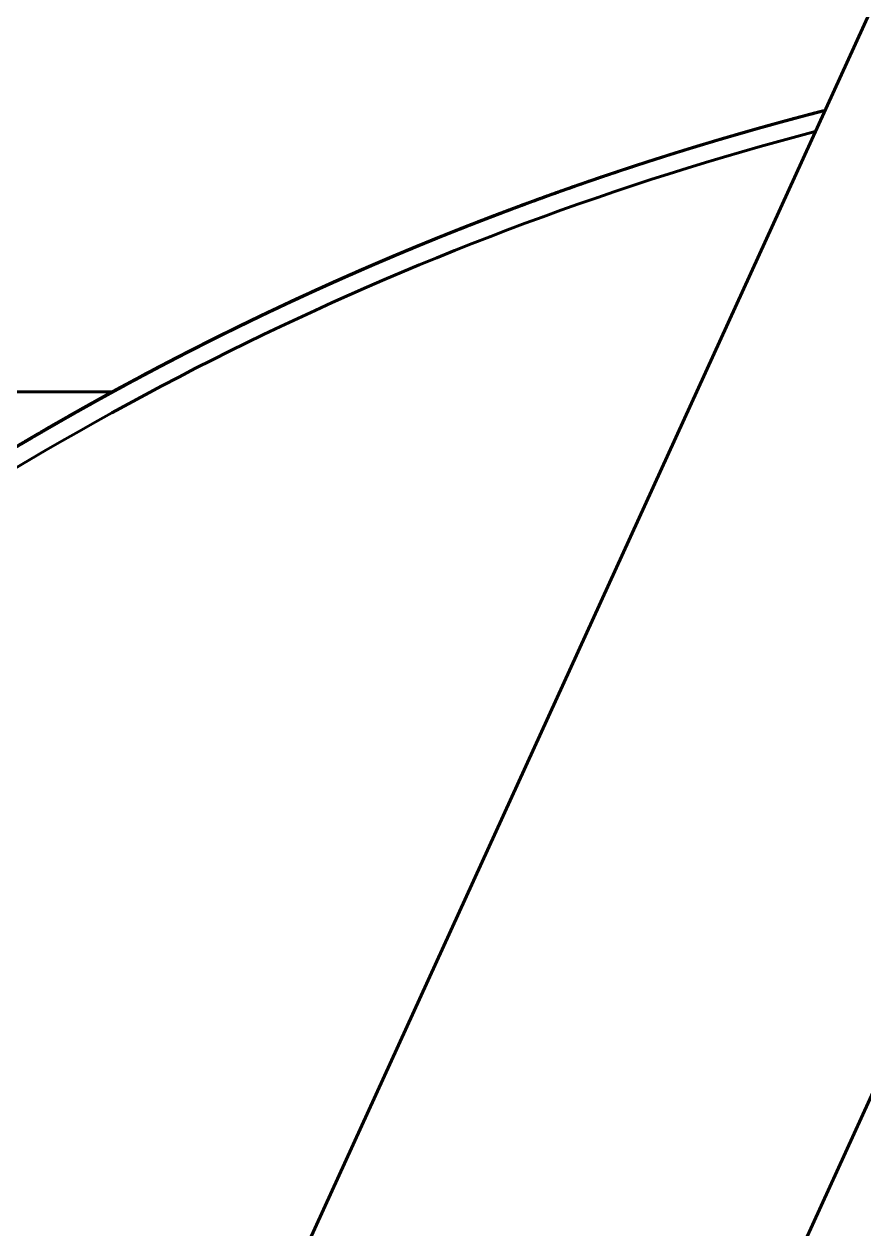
# Model space of a CAD drawing. Header units: millimetres. Extents: x 0 to 840, y 0 to 594.
# Drawn here: x 97.388 to 99.715, y 257.942 to 261.281 of the extents above; entities that cross this region are included whole.
import ezdxf

# ---------------------------------------------------------------- set-up
doc = ezdxf.new("R2010")
doc.units = ezdxf.units.MM
doc.linetypes.add('K5LT_BASIC', pattern=[0])
doc.layers.add('Системный слой', color=7, linetype='Continuous')

msp = doc.modelspace()

# ---------------------------------------------------------------- linework, layer by layer
at = {"layer": 'Системный слой', "color": 5, "linetype": 'K5LT_BASIC', "lineweight": 60, "true_color": 0x0000ff}
for p, q in [((100.47835, 262.95346), (93.21731, 247.03092)), ((101.61567, 262.43482), (94.35463, 246.51228)), ((99.54454, 261.02578), (99.49864, 261.01346)), ((99.54819, 261.02675), (99.53717, 261.02382)), ((99.54093, 261.02482), (99.53717, 261.02382)), ((99.60669, 261.04203), (99.56365, 261.03083)), ((99.60669, 261.04203), (99.57916, 261.03489)), ((99.60669, 261.04203), (99.59054, 261.03785)), ((99.60669, 261.04203), (99.59367, 261.03866)), ((99.60669, 261.04203), (99.59416, 261.03879)), ((99.60669, 261.04203), (99.59467, 261.03892)), ((99.60669, 261.04203), (99.59476, 261.03895)), ((99.60669, 261.04203), (99.59476, 261.03895)), ((99.44555, 260.99886), (99.41879, 260.99137)), ((99.06973, 260.88489), (99.04339, 260.87619)), ((98.70761, 260.75684), (98.67766, 260.74542)), ((98.70413, 260.75552), (98.67815, 260.74561)), ((98.71511, 260.75968), (98.68913, 260.74981)), ((98.30061, 260.59046), (98.2752, 260.57926)), ((97.95581, 260.42981), (97.93091, 260.41747)), ((97.93092, 260.41748), (97.9204, 260.41224)), ((94.48832, 260.26201), (97.63315, 260.26201)), ((97.63958, 260.26553), (97.61523, 260.25218)), ((97.66026, 260.27679), (97.63958, 260.26553))]:
    msp.add_line(p, q, dxfattribs=at)
msp.add_arc((101.73832, 252.76201), 8.5, 104.709862, 127.413442, dxfattribs=at)
for points, knots in [([(99.60669, 261.04203), (99.58233, 261.03576), (99.29992, 260.96172), (98.76682, 260.79236), (98.02918, 260.47944), (97.32403, 260.09893), (96.65753, 259.65418), (96.03552, 259.14906), (95.46345, 258.58802), (94.94634, 257.97596), (94.48869, 257.31824), (94.09454, 256.62063), (93.76732, 255.88922), (93.5099, 255.13043), (93.32454, 254.3509), (93.21285, 253.55745), (93.17583, 252.75704), (93.21378, 251.95667), (93.32639, 251.16336), (93.51266, 250.38404), (93.76588, 249.64046), (93.97681, 249.16697), (94.08896, 248.94235)], [0.9944152957, 0.9944152957, 0.9944152957, 0.9944152957, 0.9944302992, 0.9945894335, 0.9947485678, 0.9949077021, 0.9950668364, 0.9952259707, 0.995385105, 0.9955442393, 0.9957033736, 0.995862508, 0.9960216423, 0.9961807766, 0.9963399109, 0.9964990452, 0.9966581795, 0.9968173138, 0.9969764481, 0.9971355824, 0.9972947167, 0.997444463, 0.997444463, 0.997444463, 0.997444463]), ([(99.60669, 261.04203), (99.55163, 261.02785), (99.239, 260.94404), (98.67768, 260.75881), (97.94357, 260.4377), (97.24269, 260.04938), (96.6302, 259.63074), (96.26199, 259.33129), (96.10589, 259.1946)], [0.98373438793, 0.98373438793, 0.98373438793, 0.98373438793, 0.98376830045, 0.98392743475, 0.98408656906, 0.98424570337, 0.98440483768, 0.98452859697, 0.98452859697, 0.98452859697, 0.98452859697]), ([(99.60669, 261.04203), (99.52093, 261.01995), (99.17817, 260.92601), (98.58892, 260.72427), (97.85842, 260.39502), (97.16191, 259.99892), (96.58128, 259.59251), (96.24034, 259.31221), (96.1091, 259.19741)], [0.97305348015, 0.97305348015, 0.97305348015, 0.97305348015, 0.97310630172, 0.97326543603, 0.97342457034, 0.97358370465, 0.97374283896, 0.97384683931, 0.97384683931, 0.97384683931, 0.97384683931]), ([(99.53717, 261.02382), (99.37252, 260.97995), (98.95343, 260.85477), (98.3294, 260.61491), (97.88207, 260.39647), (97.6791, 260.28699)], [0.57787417746, 0.57787417746, 0.57787417746, 0.57787417746, 0.57797581159, 0.57813494589, 0.57827249934, 0.57827249934, 0.57827249934, 0.57827249934]), ([(99.53717, 261.02382), (99.34705, 260.97316), (98.90324, 260.83836), (98.39039, 260.63577), (98.06976, 260.48547), (97.99132, 260.44722)], [0.7487687035, 0.7487687035, 0.7487687035, 0.7487687035, 0.74888605983, 0.74904519414, 0.74909724688, 0.74909724688, 0.74909724688, 0.74909724688]), ([(99.53717, 261.02382), (99.49505, 261.0126), (99.19574, 260.9304), (98.69405, 260.76276), (98.24864, 260.57048), (98.05194, 260.47649)], [0.62059780895, 0.62059780895, 0.62059780895, 0.62059780895, 0.62062380649, 0.6207829408, 0.6209129679, 0.6209129679, 0.6209129679, 0.6209129679]), ([(99.54819, 261.02675), (99.50479, 261.01525), (99.20413, 260.93303), (98.86907, 260.8214), (98.58264, 260.70845), (98.54452, 260.6931)], [0.17199741199, 0.17199741199, 0.17199741199, 0.17199741199, 0.17202418842, 0.17218332272, 0.17220783307, 0.17220783307, 0.17220783307, 0.17220783307]), ([(99.53717, 261.02382), (99.47956, 261.00847), (99.16503, 260.92114), (98.83431, 260.80856), (98.56546, 260.70153), (98.54452, 260.6931)], [0.07587150722, 0.07587150722, 0.07587150722, 0.07587150722, 0.07590706556, 0.07606619987, 0.07607966218, 0.07607966218, 0.07607966218, 0.07607966218]), ([(99.53717, 261.02382), (99.42346, 260.99352), (99.0881, 260.89672), (98.75908, 260.7795), (98.54452, 260.6931)], [0.23608512538, 0.23608512538, 0.23608512538, 0.23608512538, 0.23615531509, 0.23629328032, 0.23629328032, 0.23629328032, 0.23629328032]), ([(99.53717, 261.02382), (99.38009, 260.98197), (99.04543, 260.88251), (98.71745, 260.76274), (98.54452, 260.6931)], [0.31085148053, 0.31085148053, 0.31085148053, 0.31085148053, 0.31094844048, 0.31105963546, 0.31105963546, 0.31105963546, 0.31105963546]), ([(99.53717, 261.02382), (99.41073, 260.99013), (99.07557, 260.89255), (98.74686, 260.77458), (98.54452, 260.6931)], [0.3215323884, 0.3215323884, 0.3215323884, 0.3215323884, 0.32161043921, 0.32174054334, 0.32174054334, 0.32174054334, 0.32174054334]), ([(99.53717, 261.02382), (99.33672, 260.97041), (99.00277, 260.8683), (98.67582, 260.74597), (98.54452, 260.6931)], [0.38561783568, 0.38561783568, 0.38561783568, 0.38561783568, 0.38574156588, 0.38582599061, 0.38582599061, 0.38582599061, 0.38582599061]), ([(99.53717, 261.02382), (99.36495, 260.97793), (99.03054, 260.87755), (98.70291, 260.75688), (98.54452, 260.6931)], [0.84489687439, 0.84489687439, 0.84489687439, 0.84489687439, 0.84500318269, 0.84510502932, 0.84510502932, 0.84510502932, 0.84510502932]), ([(99.53717, 261.02382), (99.35221, 260.97454), (99.01801, 260.87337), (98.69069, 260.75196), (98.54452, 260.6931)], [0.93034413741, 0.93034413741, 0.93034413741, 0.93034413741, 0.93045830681, 0.93055229234, 0.93055229234, 0.93055229234, 0.93055229234]), ([(99.53717, 261.02382), (99.50779, 261.01599), (99.22101, 260.93795), (98.89452, 260.83053), (98.60307, 260.71656), (98.56025, 260.69941)], [0.53515054594, 0.53515054594, 0.53515054594, 0.53515054594, 0.53516868237, 0.53532781668, 0.53535533167, 0.53535533167, 0.53535533167, 0.53535533167]), ([(99.53717, 261.02382), (99.38285, 260.9827), (99.06107, 260.88725), (98.74545, 260.77301), (98.58207, 260.70812)], [0.94102504528, 0.94102504528, 0.94102504528, 0.94102504528, 0.94112030554, 0.94122516037, 0.94122516037, 0.94122516037, 0.94122516037]), ([(99.53717, 261.02382), (99.52569, 261.02076), (99.25655, 260.94845), (98.93842, 260.84607), (98.63799, 260.73029), (98.58671, 260.70996)], [0.63127871684, 0.63127871684, 0.63127871684, 0.63127871684, 0.63128580522, 0.63144493953, 0.63147783812, 0.63147783812, 0.63147783812, 0.63147783812]), ([(99.60669, 261.04203), (99.59751, 261.03967), (99.33007, 260.97034), (99.00041, 260.86761), (98.68657, 260.74913), (98.62265, 260.72412)], [0.46036990184, 0.46036990184, 0.46036990184, 0.46036990184, 0.46037555697, 0.46053469128, 0.46057563272, 0.46057563272, 0.46057563272, 0.46057563272]), ([(99.53717, 261.02382), (99.40315, 260.98811), (99.09748, 260.89866), (98.79722, 260.79225), (98.62982, 260.72692)], [0.58855508533, 0.58855508533, 0.58855508533, 0.58855508533, 0.58863781031, 0.58874499756, 0.58874499756, 0.58874499756, 0.58874499756]), ([(99.53717, 261.02382), (99.31125, 260.96363), (99.00831, 260.86946), (98.7113, 260.75867), (98.6338, 260.72847)], [0.55651236171, 0.55651236171, 0.55651236171, 0.55651236171, 0.55665181413, 0.5567014241, 0.5567014241, 0.5567014241, 0.5567014241]), ([(99.60669, 261.04203), (99.49506, 261.01329), (99.16681, 260.92167), (98.84444, 260.81054), (98.63438, 260.7287)], [0.06517631064, 0.06517631064, 0.06517631064, 0.06517631064, 0.06524506684, 0.06537953844, 0.06537953844, 0.06537953844, 0.06537953844]), ([(99.60669, 261.04203), (99.50299, 261.01533), (99.1782, 260.92518), (98.8591, 260.81592), (98.64475, 260.73273)], [0.87692530929, 0.87692530929, 0.87692530929, 0.87692530929, 0.87698917887, 0.87712632365, 0.87712632365, 0.87712632365, 0.87712632365]), ([(99.53717, 261.02382), (99.38526, 260.98334), (99.14323, 260.91166), (98.90467, 260.82935), (98.8153, 260.79684)], [0.49242691444, 0.49242691444, 0.49242691444, 0.49242691444, 0.49252068746, 0.49257741492, 0.49257741492, 0.49257741492, 0.49257741492]), ([(99.60669, 261.04203), (99.45953, 261.00414), (99.24212, 260.94195), (99.0274, 260.8712), (98.95734, 260.8471)], [0.95169166445, 0.95169166445, 0.95169166445, 0.95169166445, 0.95178230426, 0.95182649645, 0.95182649645, 0.95182649645, 0.95182649645]), ([(99.53717, 261.02382), (99.42105, 260.99288), (99.23063, 260.93783), (99.04226, 260.87619), (98.96846, 260.85092)], [0.68468325622, 0.68468325622, 0.68468325622, 0.68468325622, 0.68475493316, 0.68480146243, 0.68480146243, 0.68480146243, 0.68480146243]), ([(99.53717, 261.02382), (99.41589, 260.99151), (99.24707, 260.94253), (99.07988, 260.88837), (99.03223, 260.87248)], [0.50310782231, 0.50310782231, 0.50310782231, 0.50310782231, 0.50318268619, 0.50321264339, 0.50321264339, 0.50321264339, 0.50321264339]), ([(99.60669, 261.04203), (99.51817, 261.01924), (99.32936, 260.96739), (99.14244, 260.90908), (99.04339, 260.87619)], [0.3428799154, 0.3428799154, 0.3428799154, 0.3428799154, 0.34293443666, 0.34299668814, 0.34299668814, 0.34299668814, 0.34299668814]), ([(99.60669, 261.04203), (99.49023, 261.01205), (99.30184, 260.95929), (99.11539, 260.9001), (99.04389, 260.87636)], [0.96237257233, 0.96237257233, 0.96237257233, 0.96237257233, 0.96244430299, 0.96248923879, 0.96248923879, 0.96248923879, 0.96248923879]), ([(99.60669, 261.04203), (99.51576, 261.01862), (99.33109, 260.96782), (99.14824, 260.91085), (99.05557, 260.88022)], [0.79147804625, 0.79147804625, 0.79147804625, 0.79147804625, 0.79153405474, 0.79159226722, 0.79159226722, 0.79159226722, 0.79159226722]), ([(99.60669, 261.04203), (99.47229, 261.00743), (99.30428, 260.95979), (99.13785, 260.90703), (99.1038, 260.896)], [0.86624440144, 0.86624440144, 0.86624440144, 0.86624440144, 0.86632718014, 0.86634853415, 0.86634853415, 0.86634853415, 0.86634853415]), ([(99.56004, 261.02988), (99.47961, 261.00869), (99.34475, 260.97105), (99.21087, 260.93011), (99.1567, 260.91295)], [0.609912197795, 0.609912197795, 0.609912197795, 0.609912197795, 0.609961807766, 0.609995699665, 0.609995699665, 0.609995699665, 0.609995699665]), ([(99.52183, 261.01972), (99.44907, 261.00019), (99.34228, 260.97001), (99.23611, 260.93775), (99.2021, 260.92719)], [0.428344625063, 0.428344625063, 0.428344625063, 0.428344625063, 0.42838956079, 0.428410807034, 0.428410807034, 0.428410807034, 0.428410807034]), ([(99.53717, 261.02382), (99.48232, 261.00921), (99.38041, 260.98097), (99.27904, 260.95084), (99.23222, 260.93648)], [0.706045071971, 0.706045071971, 0.706045071971, 0.706045071971, 0.706078930618, 0.706108144201, 0.706108144201, 0.706108144201, 0.706108144201]), ([(99.60669, 261.04203), (99.54646, 261.02652), (99.43467, 260.99644), (99.32353, 260.96409), (99.27225, 260.94865)], [0.802158954034, 0.802158954034, 0.802158954034, 0.802158954034, 0.802196053469, 0.802227996786, 0.802227996786, 0.802227996786, 0.802227996786]), ([(99.53717, 261.02382), (99.48748, 261.01058), (99.40288, 260.98722), (99.31865, 260.96256), (99.28384, 260.95213)], [0.887620505883, 0.887620505883, 0.887620505883, 0.887620505883, 0.887651177594, 0.887672852281, 0.887672852281, 0.887672852281, 0.887672852281]), ([(99.53717, 261.02382), (99.51536, 261.01801), (99.45283, 261.00108), (99.3905, 260.98345), (99.34997, 260.97166)], [0.268127849011, 0.268127849011, 0.268127849011, 0.268127849011, 0.268141311267, 0.268166488067, 0.268166488067, 0.268166488067, 0.268166488067]), ([(99.60669, 261.04203), (99.57716, 261.03443), (99.49174, 261.01195), (99.40668, 260.98815), (99.35115, 260.972)], [0.812839861819, 0.812839861819, 0.812839861819, 0.812839861819, 0.812858052196, 0.812892544611, 0.812892544611, 0.812892544611, 0.812892544611]), ([(99.60669, 261.04203), (99.58992, 261.03771), (99.50543, 261.01569), (99.42129, 260.99237), (99.35407, 260.97285)], [0.727392598775, 0.727392598775, 0.727392598775, 0.727392598775, 0.727402928071, 0.727444676937, 0.727444676937, 0.727444676937, 0.727444676937]), ([(99.53717, 261.02382), (99.5102, 261.01663), (99.45026, 261.00035), (99.3905, 260.98341), (99.35766, 260.97389)], [0.086552415098, 0.086552415098, 0.086552415098, 0.086552415098, 0.086569064291, 0.086589460704, 0.086589460704, 0.086589460704, 0.086589460704]), ([(99.53717, 261.02382), (99.52052, 261.01938), (99.46315, 261.00391), (99.40594, 260.98784), (99.36539, 260.97613)], [0.449703282924, 0.449703282924, 0.449703282924, 0.449703282924, 0.449713558243, 0.449738727922, 0.449738727922, 0.449738727922, 0.449738727922]), ([(99.60669, 261.04203), (99.54887, 261.02714), (99.46994, 261.00594), (99.39132, 260.98361), (99.37016, 260.97751)], [0.353560823186, 0.353560823186, 0.353560823186, 0.353560823186, 0.353596435392, 0.353609570637, 0.353609570637, 0.353609570637, 0.353609570637]), ([(99.60669, 261.04203), (99.59234, 261.03833), (99.51405, 261.01796), (99.43606, 260.99648), (99.37257, 260.9782)], [0.27879446793, 0.27879446793, 0.27879446793, 0.27879446793, 0.278803309994, 0.278842716947, 0.278842716947, 0.278842716947, 0.278842716947]), ([(99.60669, 261.04203), (99.5951, 261.03904), (99.51834, 261.01911), (99.44185, 260.99811), (99.37714, 260.97951)], [0.90896803268, 0.90896803268, 0.90896803268, 0.90896803268, 0.908975175048, 0.90901533632, 0.90901533632, 0.90901533632, 0.90901533632]), ([(99.59367, 261.03866), (99.56573, 261.03143), (99.49702, 261.01325), (99.42854, 260.99422), (99.38796, 260.98261)], [0.182668971805, 0.182668971805, 0.182668971805, 0.182668971805, 0.182686187142, 0.182711363919, 0.182711363919, 0.182711363919, 0.182711363919]), ([(99.60669, 261.04203), (99.5644, 261.03114), (99.49274, 261.01211), (99.42135, 260.99215), (99.39206, 260.98379)], [0.898287124872, 0.898287124872, 0.898287124872, 0.898287124872, 0.898313176321, 0.898331342989, 0.898331342989, 0.898331342989, 0.898331342989]), ([(99.50034, 261.01392), (99.31997, 260.965), (99.04528, 260.88075), (98.77529, 260.7828), (98.68165, 260.74695)], [0.11860272046, 0.11860272046, 0.11860272046, 0.11860272046, 0.11871419478, 0.11877400294, 0.11877400294, 0.11877400294, 0.11877400294]), ([(99.34586, 260.97046), (99.29132, 260.95456), (99.16873, 260.91751), (99.04701, 260.8777), (98.97957, 260.85471)], [0.054549180353, 0.054549180353, 0.054549180353, 0.054549180353, 0.05458306811, 0.054625562059, 0.054625562059, 0.054625562059, 0.054625562059]), ([(99.34997, 260.97166), (99.30944, 260.95987), (99.18794, 260.92354), (99.06727, 260.88452), (98.98717, 260.8573)], [0.599274632242, 0.599274632242, 0.599274632242, 0.599274632242, 0.599299809039, 0.599350267465, 0.599350267465, 0.599350267465, 0.599350267465]), ([(99.34278, 260.96956), (99.30979, 260.95993), (99.19322, 260.92515), (99.07741, 260.88788), (98.99476, 260.85987)], [0.780851553392, 0.780851553392, 0.780851553392, 0.780851553392, 0.780872056015, 0.780924109303, 0.780924109303, 0.780924109303, 0.780924109303]), ([(99.33099, 260.96611), (99.27152, 260.94866), (99.17561, 260.91938), (99.08024, 260.88842), (99.04389, 260.87636)], [0.77017308883, 0.77017308883, 0.77017308883, 0.77017308883, 0.770210057288, 0.770232897, 0.770232897, 0.770232897, 0.770232897]), ([(99.21738, 260.93192), (99.01419, 260.86922), (98.78933, 260.79054), (98.5681, 260.7026), (98.54452, 260.6931)], [0.70611123157, 0.70611123157, 0.70611123157, 0.70611123157, 0.70623806493, 0.70625322693, 0.70625322693, 0.70625322693, 0.70625322693]), ([(99.24346, 260.93992), (99.15505, 260.91295), (98.99418, 260.86101), (98.83494, 260.80432), (98.76314, 260.77767)], [0.30023130777, 0.30023130777, 0.30023130777, 0.30023130777, 0.30028644176, 0.30033212117, 0.30033212117, 0.30033212117, 0.30033212117]), ([(99.2021, 260.92719), (99.16808, 260.91662), (99.07488, 260.88703), (98.9822, 260.85585), (98.92351, 260.83539)], [0.674071688193, 0.674071688193, 0.674071688193, 0.674071688193, 0.674092934437, 0.67413000913, 0.67413000913, 0.67413000913, 0.67413000913]), ([(99.1715, 260.91762), (99.01656, 260.86886), (98.82934, 260.80402), (98.64456, 260.73274), (98.61141, 260.71971)], [0.26820356247, 0.26820356247, 0.26820356247, 0.26820356247, 0.26830044558, 0.26832169152, 0.26832169152, 0.26832169152, 0.26832169152]), ([(99.13025, 260.90452), (99.09242, 260.89241), (98.98953, 260.85866), (98.88729, 260.82296), (98.82283, 260.79957)], [0.214807628144, 0.214807628144, 0.214807628144, 0.214807628144, 0.214831317632, 0.214872217153, 0.214872217153, 0.214872217153, 0.214872217153]), ([(99.15264, 260.91166), (99.11988, 260.90127), (99.03575, 260.87401), (98.95205, 260.84546), (98.90105, 260.82752)], [0.129355693341, 0.129355693341, 0.129355693341, 0.129355693341, 0.129376193508, 0.129408439424, 0.129408439424, 0.129408439424, 0.129408439424]), ([(99.00637, 260.8638), (98.95255, 260.84565), (98.79752, 260.79165), (98.6441, 260.7332), (98.54452, 260.6931)], [0.823645302887, 0.823645302887, 0.823645302887, 0.823645302887, 0.823679185232, 0.823743213578, 0.823743213578, 0.823743213578, 0.823743213578]), ([(98.98681, 260.85718), (98.95708, 260.84707), (98.80846, 260.79564), (98.66128, 260.74012), (98.54452, 260.6931)], [0.919777580975, 0.919777580975, 0.919777580975, 0.919777580975, 0.919796308084, 0.919871384468, 0.919871384468, 0.919871384468, 0.919871384468]), ([(98.98009, 260.85489), (98.91754, 260.83357), (98.79439, 260.79), (98.67226, 260.74361), (98.61218, 260.72001)], [0.727522650644, 0.727522650644, 0.727522650644, 0.727522650644, 0.727562062381, 0.727600565773, 0.727600565773, 0.727600565773, 0.727600565773]), ([(98.99475, 260.85987), (98.93707, 260.84033), (98.81357, 260.79701), (98.6911, 260.75087), (98.62594, 260.7254)], [0.011898742919, 0.011898742919, 0.011898742919, 0.011898742919, 0.011935073202, 0.011976798764, 0.011976798764, 0.011976798764, 0.011976798764]), ([(99.04389, 260.87636), (98.9724, 260.85261), (98.83368, 260.80451), (98.69626, 260.75285), (98.62969, 260.72687)], [0.642062002456, 0.642062002456, 0.642062002456, 0.642062002456, 0.642106938256, 0.642149564705, 0.642149564705, 0.642149564705, 0.642149564705]), ([(98.97957, 260.85471), (98.91215, 260.83173), (98.80153, 260.79247), (98.69175, 260.75094), (98.64873, 260.73427)], [0.545947324389, 0.545947324389, 0.545947324389, 0.545947324389, 0.545989815404, 0.54601733034, 0.54601733034, 0.54601733034, 0.54601733034]), ([(99.07028, 260.88507), (99.0075, 260.86445), (98.87248, 260.81836), (98.73865, 260.76891), (98.66718, 260.7414)], [0.73818464933, 0.73818464933, 0.73818464933, 0.73818464933, 0.738224061108, 0.738269740524, 0.738269740524, 0.738269740524, 0.738269740524]), ([(98.89965, 260.82703), (98.84393, 260.80741), (98.72501, 260.76417), (98.60709, 260.7183), (98.54452, 260.6931)], [0.001237840646, 0.001237840646, 0.001237840646, 0.001237840646, 0.001273074475, 0.00131330704, 0.00131330704, 0.00131330704, 0.00131330704]), ([(98.96441, 260.84953), (98.87445, 260.81867), (98.74162, 260.77063), (98.61004, 260.7193), (98.5672, 260.70219)], [0.086671471142, 0.086671471142, 0.086671471142, 0.086671471142, 0.0867281986, 0.086755712479, 0.086755712479, 0.086755712479, 0.086755712479]), ([(98.96492, 260.8497), (98.87748, 260.81972), (98.74473, 260.77178), (98.61321, 260.72057), (98.56798, 260.70251)], [0.716844929664, 0.716844929664, 0.716844929664, 0.716844929664, 0.716900063654, 0.71692910872, 0.71692910872, 0.71692910872, 0.71692910872]), ([(98.93108, 260.83802), (98.89979, 260.82714), (98.80527, 260.79367), (98.71134, 260.75854), (98.64873, 260.73427)], [0.193487561173, 0.193487561173, 0.193487561173, 0.193487561173, 0.193507320179, 0.193547370395, 0.193547370395, 0.193547370395, 0.193547370395]), ([(98.87099, 260.81688), (98.80509, 260.79342), (98.48922, 260.6766), (98.15372, 260.52944), (97.88918, 260.39664), (97.86315, 260.3834)], [0.35371384415, 0.35371384415, 0.35371384415, 0.35371384415, 0.3537555697, 0.35391470401, 0.35393212186, 0.35393212186, 0.35393212186, 0.35393212186]), ([(98.81931, 260.7983), (98.60203, 260.71937), (98.29987, 260.59554), (98.00549, 260.45471), (97.9204, 260.41224)], [0.65279018323, 0.65279018323, 0.65279018323, 0.65279018323, 0.65292807129, 0.65298479875, 0.65298479875, 0.65298479875, 0.65298479875]), ([(98.8153, 260.79684), (98.7209, 260.7625), (98.47046, 260.66636), (98.22474, 260.55851), (98.07317, 260.48659)], [0.24691653373, 0.24691653373, 0.24691653373, 0.24691653373, 0.24697644812, 0.24707651788, 0.24707651788, 0.24707651788, 0.24707651788]), ([(98.82635, 260.80085), (98.66861, 260.74371), (98.46831, 260.66441), (98.27124, 260.57764), (98.22788, 260.55812)], [0.2255523809, 0.2255523809, 0.2255523809, 0.2255523809, 0.22565245067, 0.2256808144, 0.2256808144, 0.2256808144, 0.2256808144]), ([(98.82283, 260.79957), (98.75837, 260.77619), (98.6654, 260.7412), (98.57306, 260.70459), (98.54452, 260.6931)], [0.887769413394, 0.887769413394, 0.887769413394, 0.887769413394, 0.887810311903, 0.887828660842, 0.887828660842, 0.887828660842, 0.887828660842]), ([(98.81128, 260.79538), (98.74803, 260.77233), (98.65893, 260.73867), (98.57041, 260.70353), (98.54452, 260.6931)], [0.257598291405, 0.257598291405, 0.257598291405, 0.257598291405, 0.257638446849, 0.257655096089, 0.257655096089, 0.257655096089, 0.257655096089]), ([(98.81931, 260.7983), (98.78583, 260.78614), (98.70433, 260.75596), (98.6233, 260.72453), (98.57564, 260.70556)], [0.898451064392, 0.898451064392, 0.898451064392, 0.898451064392, 0.89847231063, 0.898502903435, 0.898502903435, 0.898502903435, 0.898502903435]), ([(98.82981, 260.8021), (98.80253, 260.79223), (98.73721, 260.76823), (98.67219, 260.74343), (98.63438, 260.7287)], [0.182828017469, 0.182828017469, 0.182828017469, 0.182828017469, 0.182845321452, 0.182869525103, 0.182869525103, 0.182869525103, 0.182869525103]), ([(98.74542, 260.77107), (98.57315, 260.7067), (98.36661, 260.62183), (98.16366, 260.52899), (98.12807, 260.51241)], [0.30033588006, 0.30033588006, 0.30033588006, 0.30033588006, 0.30044557607, 0.30046899548, 0.30046899548, 0.30046899548, 0.30046899548]), ([(98.75212, 260.77357), (98.58757, 260.71224), (98.39671, 260.63432), (98.20887, 260.54959), (98.18118, 260.53692)], [0.66348532608, 0.66348532608, 0.66348532608, 0.66348532608, 0.66359007002, 0.66360823376, 0.66360823376, 0.66360823376, 0.66360823376]), ([(98.73365, 260.76666), (98.63976, 260.73142), (98.48868, 260.67166), (98.33938, 260.60762), (98.28253, 260.5825)], [0.866426497873, 0.866426497873, 0.866426497873, 0.866426497873, 0.866486314449, 0.866523389228, 0.866523389228, 0.866523389228, 0.866523389228]), ([(98.74465, 260.77078), (98.68408, 260.74814), (98.59419, 260.71338), (98.50492, 260.6771), (98.47562, 260.665)], [0.610082373298, 0.610082373298, 0.610082373298, 0.610082373298, 0.610120942075, 0.610139851233, 0.610139851233, 0.610139851233, 0.610139851233]), ([(98.74061, 260.76927), (98.68373, 260.74798), (98.61832, 260.7227), (98.55323, 260.69661), (98.54452, 260.6931)], [0.161485098972, 0.161485098972, 0.161485098972, 0.161485098972, 0.161521323998, 0.16152692519, 0.16152692519, 0.16152692519, 0.16152692519]), ([(98.54452, 260.6931), (98.53142, 260.68783), (98.2711, 260.58225), (97.77376, 260.35139), (97.24262, 260.04147), (96.9537, 259.84837), (96.88726, 259.80259)], [0.96259501597, 0.96259501597, 0.96259501597, 0.96259501597, 0.9626034373, 0.96276257161, 0.96292170592, 0.96296982868, 0.96296982868, 0.96296982868, 0.96296982868]), ([(98.54452, 260.6931), (98.37679, 260.62555), (97.96688, 260.44518), (97.5243, 260.20736), (97.25048, 260.0397), (97.20448, 260.01093)], [0.09744147793, 0.09744147793, 0.09744147793, 0.09744147793, 0.09754933164, 0.09770846595, 0.09774082862, 0.09774082862, 0.09774082862, 0.09774082862]), ([(98.54452, 260.6931), (98.36456, 260.62063), (97.94298, 260.43395), (97.50151, 260.19409), (97.23931, 260.03271), (97.20448, 260.01093)], [0.18288874095, 0.18288874095, 0.18288874095, 0.18288874095, 0.18300445576, 0.18316359007, 0.18318809164, 0.18318809164, 0.18318809164, 0.18318809164]), ([(98.54452, 260.6931), (98.39166, 260.63154), (97.99597, 260.45875), (97.55206, 260.22342), (97.26407, 260.0482), (97.20448, 260.01093)], [0.64216777967, 0.64216777967, 0.64216777967, 0.64216777967, 0.64226607257, 0.64242520687, 0.64246713035, 0.64246713035, 0.64246713035, 0.64246713035]), ([(98.54452, 260.6931), (98.3107, 260.59894), (97.90775, 260.41558), (97.52039, 260.20162), (97.35705, 260.10415)], [0.3431023591, 0.3431023591, 0.3431023591, 0.3431023591, 0.34325270528, 0.34336616085, 0.34336616085, 0.34336616085, 0.34336616085]), ([(98.54452, 260.6931), (98.3378, 260.60985), (97.96181, 260.44108), (97.59906, 260.24564), (97.43576, 260.15055)], [0.80238139783, 0.80238139783, 0.80238139783, 0.80238139783, 0.80251432209, 0.80262703322, 0.80262703322, 0.80262703322, 0.80262703322]), ([(98.54452, 260.6931), (98.50433, 260.67692), (98.21754, 260.55889), (97.87759, 260.39683), (97.58598, 260.23629), (97.52848, 260.20377)], [0.50331597725, 0.50331597725, 0.50331597725, 0.50331597725, 0.5033418205, 0.50350095481, 0.50354035814, 0.50354035814, 0.50354035814, 0.50354035814]), ([(98.54452, 260.6931), (98.29617, 260.59309), (97.97309, 260.445), (97.66017, 260.27725), (97.5839, 260.23485)], [0.87714775296, 0.87714775296, 0.87714775296, 0.87714775296, 0.87730744749, 0.87735950079, 0.87735950079, 0.87735950079, 0.87735950079]), ([(98.54452, 260.6931), (98.30839, 260.59801), (97.99702, 260.45616), (97.69497, 260.29603), (97.6185, 260.25398)], [0.79170048994, 0.79170048994, 0.79170048994, 0.79170048994, 0.79185232336, 0.79190437666, 0.79190437666, 0.79190437666, 0.79190437666]), ([(98.54452, 260.6931), (98.35003, 260.61478), (98.07263, 260.49103), (97.80237, 260.35277), (97.71953, 260.30865)], [0.71693413481, 0.71693413481, 0.71693413481, 0.71693413481, 0.71705919796, 0.71711518169, 0.71711518169, 0.71711518169, 0.71711518169]), ([(98.54452, 260.6931), (98.3867, 260.62955), (98.16548, 260.5327), (97.94865, 260.4266), (97.88504, 260.39449)], [0.46059234576, 0.46059234576, 0.46059234576, 0.46059234576, 0.46069382559, 0.46073632138, 0.46073632138, 0.46073632138, 0.46073632138]), ([(98.54452, 260.6931), (98.41842, 260.64232), (98.21237, 260.55358), (98.01001, 260.45681), (97.93091, 260.41747)], [0.02267512279, 0.02267512279, 0.02267512279, 0.02267512279, 0.02275620624, 0.02280889921, 0.02280889921, 0.02280889921, 0.02280889921]), ([(98.54452, 260.6931), (98.44552, 260.65323), (98.26331, 260.57586), (98.0839, 260.49222), (98.00188, 260.45237)], [0.4819541615, 0.4819541615, 0.4819541615, 0.4819541615, 0.48201782304, 0.48207221342, 0.48207221342, 0.48207221342, 0.48207221342]), ([(98.54452, 260.6931), (98.4356, 260.64924), (98.26205, 260.57516), (98.09106, 260.49539), (98.02688, 260.46446)], [0.11880329368, 0.11880329368, 0.11880329368, 0.11880329368, 0.11887332909, 0.1189158241, 0.1189158241, 0.1189158241, 0.1189158241]), ([(98.54452, 260.6931), (98.47261, 260.66414), (98.31204, 260.59693), (98.15359, 260.52484), (98.06641, 260.48338)], [0.94123320021, 0.94123320021, 0.94123320021, 0.94123320021, 0.94127943985, 0.94133701717, 0.94133701717, 0.94133701717, 0.94133701717]), ([(98.54452, 260.6931), (98.43329, 260.64831), (98.27681, 260.58144), (98.12242, 260.50993), (98.07703, 260.48843)], [0.56740142452, 0.56740142452, 0.56740142452, 0.56740142452, 0.56747294717, 0.56750290437, 0.56750290437, 0.56750290437, 0.56750290437]), ([(98.54452, 260.6931), (98.46765, 260.66215), (98.31815, 260.5994), (98.17049, 260.53243), (98.09877, 260.49869)], [0.7596577663, 0.7596577663, 0.7596577663, 0.7596577663, 0.759707192871, 0.759754465757, 0.759754465757, 0.759754465757, 0.759754465757]), ([(98.54452, 260.6931), (98.50202, 260.67598), (98.36209, 260.61832), (98.22372, 260.55696), (98.12807, 260.51241)], [0.951914108089, 0.951914108089, 0.951914108089, 0.951914108089, 0.951941438574, 0.952004376024, 0.952004376024, 0.952004376024, 0.952004376024]), ([(98.54452, 260.6931), (98.47492, 260.66507), (98.37397, 260.62287), (98.27386, 260.57874), (98.24249, 260.56468)], [0.49263506937, 0.49263506937, 0.49263506937, 0.49263506937, 0.49267982177, 0.492700326247, 0.492700326247, 0.492700326247, 0.492700326247]), ([(98.54452, 260.6931), (98.49706, 260.67399), (98.4045, 260.63575), (98.31263, 260.59589), (98.26787, 260.57601)], [0.770338674177, 0.770338674177, 0.770338674177, 0.770338674177, 0.770369191598, 0.770398405191, 0.770398405191, 0.770398405191, 0.770398405191]), ([(98.54452, 260.6931), (98.52647, 260.68583), (98.44724, 260.65361), (98.3685, 260.6202), (98.30798, 260.5937)], [0.781019582059, 0.781019582059, 0.781019582059, 0.781019582059, 0.781031190325, 0.781070596778, 0.781070596778, 0.781070596778, 0.781070596778]), ([(98.4613, 260.65908), (98.3881, 260.6287), (98.16125, 260.53085), (97.93878, 260.42322), (97.78997, 260.34575)], [0.93057016824, 0.93057016824, 0.93057016824, 0.93057016824, 0.93061744112, 0.93071751088, 0.93071751088, 0.93071751088, 0.93071751088]), ([(98.4534, 260.6558), (98.41674, 260.64054), (98.28901, 260.58634), (98.16263, 260.52904), (98.07317, 260.48659)], [0.044056514136, 0.044056514136, 0.044056514136, 0.044056514136, 0.044080203692, 0.044139268229, 0.044139268229, 0.044139268229, 0.044139268229]), ([(98.47562, 260.665), (98.44631, 260.65291), (98.33183, 260.6049), (98.21841, 260.5544), (98.13459, 260.51544)], [0.588778035465, 0.588778035465, 0.588778035465, 0.588778035465, 0.588796944621, 0.58885207861, 0.58885207861, 0.58885207861, 0.58885207861]), ([(98.52308, 260.68443), (98.46565, 260.66113), (98.36576, 260.61932), (98.26668, 260.57561), (98.22447, 260.55658)], [0.674215100402, 0.674215100402, 0.674215100402, 0.674215100402, 0.674252068746, 0.674279688853, 0.674279688853, 0.674279688853, 0.674279688853]), ([(98.38055, 260.62508), (98.2202, 260.55661), (97.81838, 260.37029), (97.43198, 260.15322), (97.20448, 260.01093)], [0.43926582441, 0.43926582441, 0.43926582441, 0.43926582441, 0.43936982814, 0.43952988068, 0.43952988068, 0.43952988068, 0.43952988068]), ([(98.38055, 260.62508), (98.29554, 260.58878), (98.01414, 260.46318), (97.73977, 260.32248), (97.55172, 260.21687)], [0.55675581104, 0.55675581104, 0.55675581104, 0.55675581104, 0.55681094844, 0.55693959306, 0.55693959306, 0.55693959306, 0.55693959306]), ([(98.38791, 260.62822), (98.31974, 260.59919), (98.20731, 260.54956), (98.09597, 260.49753), (98.05194, 260.47649)], [0.204284261042, 0.204284261042, 0.204284261042, 0.204284261042, 0.204328453215, 0.204357560707, 0.204357560707, 0.204357560707, 0.204357560707]), ([(98.39873, 260.63282), (98.3561, 260.61473), (98.26525, 260.57531), (98.17511, 260.53432), (98.12732, 260.51206)], [0.21496283183, 0.21496283183, 0.21496283183, 0.21496283183, 0.214990451942, 0.215021897525, 0.215021897525, 0.215021897525, 0.215021897525]), ([(98.32607, 260.6016), (98.26924, 260.57686), (97.96921, 260.44237), (97.44011, 260.16753), (96.76669, 259.73333), (96.32904, 259.38922), (96.11097, 259.19908), (96.09405, 259.18421)], [0.91991847438, 0.91991847438, 0.91991847438, 0.91991847438, 0.91995544239, 0.9201145767, 0.92027371101, 0.92043284532, 0.92044628114, 0.92044628114, 0.92044628114, 0.92044628114]), ([(98.3295, 260.60309), (98.27381, 260.57887), (97.97483, 260.44509), (97.59782, 260.24968), (97.28642, 260.06218), (97.20448, 260.01093)], [0.47131960032, 0.47131960032, 0.47131960032, 0.47131960032, 0.47135582432, 0.47151495863, 0.47157260432, 0.47157260432, 0.47157260432, 0.47157260432]), ([(98.30747, 260.59347), (98.13324, 260.51714), (97.88649, 260.39909), (97.6458, 260.26939), (97.57316, 260.22887)], [0.06544988056, 0.06544988056, 0.06544988056, 0.06544988056, 0.06556333546, 0.06561294542, 0.06561294542, 0.06561294542, 0.06561294542]), ([(98.31481, 260.59668), (98.25426, 260.57023), (98.01081, 260.46047), (97.77264, 260.33936), (97.59684, 260.24203)], [0.10817191863, 0.10817191863, 0.10817191863, 0.10817191863, 0.10821133036, 0.10833119123, 0.10833119123, 0.10833119123, 0.10833119123]), ([(98.24979, 260.56795), (98.05695, 260.48177), (97.78623, 260.34854), (97.52308, 260.20126), (97.44498, 260.15591)], [0.77040234154, 0.77040234154, 0.77040234154, 0.77040234154, 0.77052832591, 0.77058218857, 0.77058218857, 0.77058218857, 0.77058218857]), ([(98.28253, 260.5825), (98.22567, 260.55737), (97.98991, 260.45011), (97.75915, 260.33218), (97.58706, 260.23661)], [0.37520162686, 0.37520162686, 0.37520162686, 0.37520162686, 0.37523870146, 0.37535611023, 0.37535611023, 0.37535611023, 0.37535611023]), ([(98.2425, 260.56469), (98.17017, 260.53228), (98.02641, 260.46546), (97.88457, 260.39467), (97.81416, 260.35829)], [0.364529430314, 0.364529430314, 0.364529430314, 0.364529430314, 0.364576702737, 0.364623975622, 0.364623975622, 0.364623975622, 0.364623975622]), ([(98.20619, 260.54832), (98.01148, 260.45999), (97.72905, 260.31887), (97.45502, 260.16243), (97.36761, 260.11044)], [0.67428367635, 0.67428367635, 0.67428367635, 0.67428367635, 0.67441120306, 0.67447186116, 0.67447186116, 0.67447186116, 0.67447186116]), ([(98.13071, 260.51364), (98.08631, 260.49297), (97.80116, 260.35727), (97.49228, 260.1887), (97.23478, 260.02988), (97.20448, 260.01093)], [0.0014029952, 0.0014029952, 0.0014029952, 0.0014029952, 0.00143220878, 0.00159134309, 0.00161265772, 0.00161265772, 0.00161265772, 0.00161265772]), ([(98.12006, 260.50867), (97.95724, 260.43262), (97.73562, 260.32047), (97.51918, 260.19882), (97.45983, 260.16451)], [0.22570439736, 0.22570439736, 0.22570439736, 0.22570439736, 0.22581158498, 0.22585247657, 0.22585247657, 0.22585247657, 0.22585247657]), ([(98.09877, 260.49869), (98.02706, 260.46495), (97.91178, 260.40875), (97.7978, 260.34998), (97.75447, 260.32716)], [0.706349926352, 0.706349926352, 0.706349926352, 0.706349926352, 0.706397199236, 0.706426412822, 0.706426412822, 0.706426412822, 0.706426412822]), ([(98.11619, 260.50686), (98.06472, 260.48279), (97.98406, 260.44408), (97.90402, 260.40411), (97.87489, 260.38936)], [0.086853445155, 0.086853445155, 0.086853445155, 0.086853445155, 0.086887332909, 0.086906808705, 0.086906808705, 0.086906808705, 0.086906808705]), ([(98.04134, 260.47141), (98.02239, 260.46232), (97.76333, 260.33692), (97.48367, 260.18365), (97.23055, 260.02723), (97.20448, 260.01093)], [0.89861890973, 0.89861890973, 0.89861890973, 0.89861890973, 0.89863144494, 0.89879057925, 0.8988089194, 0.8988089194, 0.8988089194, 0.8988089194]), ([(98.05918, 260.47994), (97.90307, 260.40552), (97.69945, 260.30076), (97.50028, 260.18795), (97.45187, 260.1599)], [0.75976317672, 0.75976317672, 0.75976317672, 0.75976317672, 0.75986632718, 0.75989969895, 0.75989969895, 0.75989969895, 0.75989969895]), ([(98.02688, 260.46446), (97.96271, 260.43354), (97.81726, 260.3612), (97.67393, 260.28475), (97.59417, 260.24055)], [0.610237586425, 0.610237586425, 0.610237586425, 0.610237586425, 0.610280076385, 0.610334467746, 0.610334467746, 0.610334467746, 0.610334467746]), ([(98.01246, 260.4575), (97.94353, 260.42412), (97.84893, 260.37674), (97.75523, 260.32762), (97.72943, 260.31392)], [0.247089903013, 0.247089903013, 0.247089903013, 0.247089903013, 0.247135582432, 0.247153005602, 0.247153005602, 0.247153005602, 0.247153005602]), ([(98.03181, 260.46684), (98.01829, 260.46033), (97.96556, 260.43479), (97.91309, 260.40871), (97.8742, 260.38901)], [0.450022880551, 0.450022880551, 0.450022880551, 0.450022880551, 0.450031826862, 0.450057830202, 0.450057830202, 0.450057830202, 0.450057830202]), ([(97.96636, 260.435), (97.78735, 260.347), (97.53089, 260.20959), (97.28189, 260.05934), (97.20448, 260.01093)], [0.28982373273, 0.28982373273, 0.28982373273, 0.28982373273, 0.28994271165, 0.28999717041, 0.28999717041, 0.28999717041, 0.28999717041]), ([(97.96636, 260.435), (97.90594, 260.4053), (97.64651, 260.27394), (97.39393, 260.12942), (97.20448, 260.01093)], [0.51412279813, 0.51412279813, 0.51412279813, 0.51412279813, 0.51416295353, 0.51429623581, 0.51429623581, 0.51429623581, 0.51429623581]), ([(97.95917, 260.43147), (97.913, 260.40872), (97.83634, 260.37008), (97.76027, 260.33029), (97.72991, 260.31417)], [0.428677128583, 0.428677128583, 0.428677128583, 0.428677128583, 0.428707829408, 0.428728332038, 0.428728332038, 0.428728332038, 0.428728332038]), ([(97.91657, 260.41033), (97.85635, 260.38024), (97.55923, 260.22736), (97.08923, 259.94956), (96.69926, 259.67251), (96.5317, 259.54387)], [0.41800567526, 0.41800567526, 0.41800567526, 0.41800567526, 0.41804583068, 0.41820496499, 0.41833096299, 0.41833096299, 0.41833096299, 0.41833096299]), ([(97.87084, 260.38731), (97.6729, 260.28691), (97.44882, 260.16206), (97.23074, 260.02737), (97.2016, 260.00913)], [0.45005857786, 0.45005857786, 0.45005857786, 0.45005857786, 0.45019096117, 0.45021146409, 0.45021146409, 0.45021146409, 0.45021146409]), ([(97.87076, 260.38726), (97.80246, 260.35262), (97.68777, 260.2925), (97.57448, 260.22979), (97.52844, 260.20375)], [0.588910399512, 0.588910399512, 0.588910399512, 0.588910399512, 0.588956078931, 0.588987629609, 0.588987629609, 0.588987629609, 0.588987629609]), ([(97.87084, 260.38731), (97.83079, 260.36699), (97.72992, 260.31483), (97.63011, 260.26067), (97.57018, 260.22721)], [0.599591288124, 0.599591288124, 0.599591288124, 0.599591288124, 0.599618077658, 0.599659017217, 0.599659017217, 0.599659017217, 0.599659017217]), ([(97.82418, 260.36346), (97.61198, 260.25419), (97.17228, 260.00397), (96.70187, 259.67793), (96.43967, 259.47254), (96.38799, 259.43108)], [0.88798622089, 0.88798622089, 0.88798622089, 0.88798622089, 0.88812858052, 0.88828771483, 0.88832723285, 0.88832723285, 0.88832723285, 0.88832723285]), ([(97.82508, 260.36392), (97.76522, 260.33311), (97.55485, 260.22166), (97.34924, 260.10146), (97.20448, 260.01093)], [0.85594329463, 0.85594329463, 0.85594329463, 0.85594329463, 0.85598345003, 0.85608528788, 0.85608528788, 0.85608528788, 0.85608528788]), ([(97.83886, 260.371), (97.76485, 260.33307), (97.65284, 260.27359), (97.5422, 260.21164), (97.50429, 260.19003)], [0.492789346102, 0.492789346102, 0.492789346102, 0.492789346102, 0.492838956079, 0.492864980291, 0.492864980291, 0.492864980291, 0.492864980291]), ([(97.74738, 260.32342), (97.57569, 260.2328), (97.39431, 260.12903), (97.21696, 260.01873), (97.20448, 260.01093)], [0.35395804634, 0.35395804634, 0.35395804634, 0.35395804634, 0.35407383832, 0.35408261767, 0.35408261767, 0.35408261767, 0.35408261767]), ([(97.73368, 260.31617), (97.58781, 260.23884), (97.41061, 260.13823), (97.23719, 260.03139), (97.20448, 260.01093)], [0.63166473189, 0.63166473189, 0.63166473189, 0.63166473189, 0.63176320815, 0.63178622248, 0.63178622248, 0.63178622248, 0.63178622248]), ([(97.68796, 260.29176), (97.64844, 260.2705), (97.54272, 260.21256), (97.43825, 260.15239), (97.37319, 260.11376)], [0.396695062945, 0.396695062945, 0.396695062945, 0.396695062945, 0.396721833227, 0.396766965316, 0.396766965316, 0.396766965316, 0.396766965316]), ([(97.73038, 260.31442), (97.66273, 260.27852), (97.54682, 260.215), (97.43242, 260.14881), (97.38459, 260.12051)], [0.93073089601, 0.93073089601, 0.93073089601, 0.93073089601, 0.93077657543, 0.930809724246, 0.930809724246, 0.930809724246, 0.930809724246]), ([(97.67762, 260.28619), (97.64627, 260.26927), (97.55022, 260.21665), (97.45519, 260.1622), (97.39156, 260.12463)], [0.578272833955, 0.578272833955, 0.578272833955, 0.578272833955, 0.578294080204, 0.578338154585, 0.578338154585, 0.578338154585, 0.578338154585]), ([(97.67762, 260.28619), (97.62307, 260.25675), (97.54532, 260.21369), (97.46825, 260.16942), (97.44498, 260.15591)], [0.749167359979, 0.749167359979, 0.749167359979, 0.749167359979, 0.749204328453, 0.749220372816, 0.749220372816, 0.749220372816, 0.749220372816]), ([(97.68091, 260.28796), (97.63905, 260.2654), (97.56138, 260.22268), (97.48439, 260.17877), (97.44885, 260.15815)], [0.215121222518, 0.215121222518, 0.215121222518, 0.215121222518, 0.215149586251, 0.215174091007, 0.215174091007, 0.215174091007, 0.215174091007]), ([(97.68467, 260.28999), (97.64406, 260.26812), (97.5688, 260.22681), (97.49418, 260.18437), (97.45979, 260.16449)], [0.845293937408, 0.845293937408, 0.845293937408, 0.845293937408, 0.845321451305, 0.84534514088, 0.84534514088, 0.84534514088, 0.84534514088]), ([(97.6827, 260.28893), (97.65184, 260.2723), (97.58749, 260.23711), (97.52359, 260.2011), (97.49036, 260.18207)], [0.129673553845, 0.129673553845, 0.129673553845, 0.129673553845, 0.129694462126, 0.129717302869, 0.129717302869, 0.129717302869, 0.129717302869]), ([(97.68796, 260.29176), (97.66005, 260.27674), (97.60093, 260.24452), (97.54221, 260.2116), (97.51124, 260.19399)], [0.311247799945, 0.311247799945, 0.311247799945, 0.311247799945, 0.311266709103, 0.311287955341, 0.311287955341, 0.311287955341, 0.311287955341]), ([(97.65319, 260.27295), (97.5906, 260.23891), (97.46609, 260.16916), (97.34337, 260.09631), (97.28238, 260.05907)], [0.653044713107, 0.653044713107, 0.653044713107, 0.653044713107, 0.653087205602, 0.653129832088, 0.653129832088, 0.653129832088, 0.653129832088]), ([(97.61523, 260.25218), (97.577, 260.23114), (97.47039, 260.17139), (97.36508, 260.10936), (97.29794, 260.06855)], [0.567606053267, 0.567606053267, 0.567606053267, 0.567606053267, 0.567632081477, 0.567678945424, 0.567678945424, 0.567678945424, 0.567678945424]), ([(97.66349, 260.27855), (97.6159, 260.25275), (97.51097, 260.19457), (97.40728, 260.13418), (97.35077, 260.10039)], [0.300572421379, 0.300572421379, 0.300572421379, 0.300572421379, 0.300604710376, 0.300643985069, 0.300643985069, 0.300643985069, 0.300643985069]), ([(97.61846, 260.25396), (97.56978, 260.22719), (97.49265, 260.18379), (97.41621, 260.1392), (97.38785, 260.12244)], [0.204454451454, 0.204454451454, 0.204454451454, 0.204454451454, 0.204487587524, 0.204507235436, 0.204507235436, 0.204507235436, 0.204507235436]), ([(97.65637, 260.27468), (97.61806, 260.25387), (97.54641, 260.21422), (97.47533, 260.17355), (97.44223, 260.15431)], [0.033551335966, 0.033551335966, 0.033551335966, 0.033551335966, 0.033577339275, 0.033600178985, 0.033600178985, 0.033600178985, 0.033600178985]), ([(97.60493, 260.2465), (97.40147, 260.13414), (97.13032, 259.96962), (96.86891, 259.79042), (96.79996, 259.74163)], [0.95212107528, 0.95212107528, 0.95212107528, 0.95212107528, 0.95225970719, 0.95231009183, 0.95231009183, 0.95231009183, 0.95231009183]), ([(97.56806, 260.22602), (97.49963, 260.18779), (97.37764, 260.11741), (97.25743, 260.04404), (97.20448, 260.01093)], [0.909405830114, 0.909405830114, 0.909405830114, 0.909405830114, 0.909452577976, 0.909489827284, 0.909489827284, 0.909489827284, 0.909489827284]), ([(97.55891, 260.2209), (97.51658, 260.19718), (97.39734, 260.12903), (97.27978, 260.05802), (97.20448, 260.01093)], [0.738513388645, 0.738513388645, 0.738513388645, 0.738513388645, 0.738542329726, 0.738595301248, 0.738595301248, 0.738595301248, 0.738595301248]), ([(97.58803, 260.23714), (97.55426, 260.2184), (97.47114, 260.17151), (97.38881, 260.12323), (97.34009, 260.094)], [0.386036798341, 0.386036798341, 0.386036798341, 0.386036798341, 0.386059834501, 0.386093722261, 0.386093722261, 0.386093722261, 0.386093722261]), ([(97.54612, 260.21372), (97.49661, 260.18587), (97.37868, 260.11797), (97.26241, 260.04727), (97.19527, 260.00516)], [0.823963566113, 0.823963566113, 0.823963566113, 0.823963566113, 0.823997453851, 0.824044725771, 0.824044725771, 0.824044725771, 0.824044725771]), ([(97.54656, 260.21397), (97.46926, 260.17049), (97.3547, 260.10368), (97.24172, 260.03422), (97.20448, 260.01093)], [0.813282559286, 0.813282559286, 0.813282559286, 0.813282559286, 0.813335455124, 0.813361656389, 0.813361656389, 0.813361656389, 0.813361656389]), ([(97.53065, 260.20499), (97.47921, 260.17592), (97.36972, 260.11251), (97.26166, 260.04669), (97.20448, 260.01093)], [0.01221809983, 0.01221809983, 0.01221809983, 0.01221809983, 0.012253341821, 0.012293565602, 0.012293565602, 0.012293565602, 0.012293565602]), ([(97.51748, 260.19753), (97.4615, 260.16576), (97.35653, 260.1046), (97.2529, 260.04121), (97.20448, 260.01093)], [0.727841937483, 0.727841937483, 0.727841937483, 0.727841937483, 0.727880330999, 0.727914393372, 0.727914393372, 0.727914393372, 0.727914393372]), ([(97.51124, 260.19399), (97.48028, 260.17638), (97.37713, 260.11686), (97.27525, 260.05519), (97.20448, 260.01093)], [0.5569488365, 0.5569488365, 0.5569488365, 0.5569488365, 0.55697008275, 0.557019867337, 0.557019867337, 0.557019867337, 0.557019867337])]:
    msp.add_open_spline(points, degree=3, knots=knots, dxfattribs=at)
for points in [[(99.53717, 261.02382), (99.45547, 261.00205), (99.37409, 260.97907), (99.29308, 260.95489)], [(99.53717, 261.02382), (99.46304, 261.00407), (99.38917, 260.98332), (99.31559, 260.96158)], [(99.53717, 261.02382), (99.4787, 261.00824), (99.4204, 260.99204), (99.36228, 260.97523)], [(99.53717, 261.02382), (99.47975, 261.00852), (99.42249, 260.99262), (99.36539, 260.97613)], [(99.53717, 261.02382), (99.48093, 261.00884), (99.42485, 260.99328), (99.36893, 260.97715)], [(99.60669, 261.04203), (99.52714, 261.02155), (99.44788, 260.99992), (99.36895, 260.97716)], [(99.53717, 261.02382), (99.48215, 261.00916), (99.42728, 260.99395), (99.37257, 260.9782)], [(99.60669, 261.04203), (99.53094, 261.02253), (99.45544, 261.00198), (99.38025, 260.98041)], [(99.53717, 261.02382), (99.48473, 261.00985), (99.43242, 260.99537), (99.38025, 260.98041)], [(99.53717, 261.02382), (99.4849, 261.00989), (99.43276, 260.99547), (99.38076, 260.98055)], [(99.5368, 261.02372), (99.48844, 261.01083), (99.44019, 260.99752), (99.39206, 260.98379)], [(99.53717, 261.02382), (99.48989, 261.01122), (99.44272, 260.99822), (99.39566, 260.98481)], [(99.53717, 261.02382), (99.48989, 261.01122), (99.44272, 260.99822), (99.39566, 260.98481)], [(99.53717, 261.02382), (99.49626, 261.01292), (99.45543, 261.00171), (99.41468, 260.99021)], [(99.55229, 261.02783), (99.50769, 261.01604), (99.46319, 261.00388), (99.41879, 260.99137)], [(99.60669, 261.04203), (99.54767, 261.02683), (99.4888, 261.01101), (99.43011, 260.99455)], [(99.53717, 261.02382), (99.51794, 261.0187), (99.49873, 261.01351), (99.47954, 261.00825)], [(99.60669, 261.04203), (99.58349, 261.03606), (99.56032, 261.02999), (99.53717, 261.02382)], [(99.60669, 261.04203), (99.58349, 261.03606), (99.56032, 261.02999), (99.53717, 261.02382)], [(99.60669, 261.04203), (99.58349, 261.03606), (99.56032, 261.02999), (99.53717, 261.02382)], [(99.60669, 261.04203), (99.58349, 261.03606), (99.56032, 261.02999), (99.53717, 261.02382)], [(99.60669, 261.04203), (99.58349, 261.03606), (99.56032, 261.02999), (99.53717, 261.02382)], [(99.60669, 261.04203), (99.58349, 261.03606), (99.56032, 261.02999), (99.53717, 261.02382)], [(99.60669, 261.04203), (99.58349, 261.03606), (99.56032, 261.02999), (99.53717, 261.02382)], [(99.60669, 261.04203), (99.58349, 261.03606), (99.56032, 261.02999), (99.53717, 261.02382)], [(99.60669, 261.04203), (99.58349, 261.03606), (99.56032, 261.02999), (99.53717, 261.02382)], [(99.60669, 261.04203), (99.58349, 261.03606), (99.56032, 261.02999), (99.53717, 261.02382)], [(99.60669, 261.04203), (99.58349, 261.03606), (99.56032, 261.02999), (99.53717, 261.02382)], [(99.60669, 261.04203), (99.58349, 261.03606), (99.56032, 261.02999), (99.53717, 261.02382)], [(99.60669, 261.04203), (99.58349, 261.03606), (99.56032, 261.02999), (99.53717, 261.02382)], [(99.60669, 261.04203), (99.58349, 261.03606), (99.56032, 261.02999), (99.53717, 261.02382)], [(99.60669, 261.04203), (99.58349, 261.03606), (99.56032, 261.02999), (99.53717, 261.02382)], [(99.60669, 261.04203), (99.58596, 261.03669), (99.56524, 261.03127), (99.54454, 261.02578)], [(99.48363, 261.00937), (99.44573, 260.99901), (99.40791, 260.98839), (99.37016, 260.97751)], [(99.495, 261.01247), (99.45668, 261.00205), (99.41843, 260.99136), (99.38025, 260.98041)], [(99.231, 260.93611), (99.17964, 260.92036), (99.12844, 260.90412), (99.07739, 260.8874)], [(99.07739, 260.8874), (99.0586, 260.88125), (99.03983, 260.87503), (99.02109, 260.86875)], [(99.13025, 260.90452), (99.10141, 260.89529), (99.07263, 260.8859), (99.04389, 260.87636)], [(98.8153, 260.79684), (98.72446, 260.76379), (98.63419, 260.72921), (98.54452, 260.6931)], [(98.81128, 260.79538), (98.7218, 260.76277), (98.63286, 260.72867), (98.54452, 260.6931)], [(98.82981, 260.8021), (98.76786, 260.77969), (98.70617, 260.75657), (98.64475, 260.73273)], [(98.7908, 260.78788), (98.7459, 260.77139), (98.70114, 260.75453), (98.65652, 260.73729)], [(98.70761, 260.75684), (98.65303, 260.73615), (98.59867, 260.7149), (98.54452, 260.6931)], [(98.7261, 260.76383), (98.67293, 260.74381), (98.61996, 260.72327), (98.5672, 260.70219)], [(98.74731, 260.77178), (98.70437, 260.75574), (98.66155, 260.73936), (98.61887, 260.72264)], [(98.76314, 260.77767), (98.72474, 260.76342), (98.68644, 260.74889), (98.64824, 260.73408)], [(98.74465, 260.77078), (98.71493, 260.75967), (98.68527, 260.7484), (98.65567, 260.73696)], [(98.74061, 260.76927), (98.72092, 260.7619), (98.70126, 260.75446), (98.68163, 260.74694)], [(98.62633, 260.72556), (98.60294, 260.71642), (98.57959, 260.70717), (98.55628, 260.69783)], [(98.66419, 260.74025), (98.64176, 260.7316), (98.61935, 260.72286), (98.59699, 260.71403)], [(98.68165, 260.74695), (98.65952, 260.73848), (98.63744, 260.72992), (98.61539, 260.72127)], [(98.67766, 260.74542), (98.66169, 260.7393), (98.64574, 260.73313), (98.62982, 260.72692)], [(98.54452, 260.6931), (98.36952, 260.62263), (98.19686, 260.54636), (98.0269, 260.46447)], [(98.54452, 260.6931), (98.40388, 260.63646), (98.26475, 260.57609), (98.12732, 260.51206)], [(98.54452, 260.6931), (98.49574, 260.67346), (98.44714, 260.65336), (98.39873, 260.63282)], [(98.4534, 260.6558), (98.32909, 260.60407), (98.206, 260.5494), (98.08428, 260.49185)], [(98.40218, 260.63428), (98.33166, 260.6044), (98.26155, 260.57357), (98.19186, 260.5418)], [(98.42434, 260.64364), (98.36342, 260.61802), (98.3028, 260.5917), (98.2425, 260.56469)], [(98.38398, 260.62655), (98.35858, 260.61572), (98.33324, 260.60476), (98.30796, 260.59369)], [(98.38395, 260.62654), (98.36086, 260.61669), (98.33781, 260.60674), (98.31481, 260.59668)], [(98.36973, 260.62045), (98.35402, 260.61372), (98.33832, 260.60693), (98.32265, 260.6001)], [(98.34027, 260.60776), (98.31119, 260.59516), (98.28217, 260.58241), (98.25323, 260.56949)], [(98.33293, 260.60458), (98.30876, 260.59408), (98.28462, 260.58347), (98.26054, 260.57275)], [(98.10216, 260.50028), (97.98255, 260.44408), (97.86425, 260.3851), (97.74738, 260.32342)], [(98.08428, 260.49185), (98.00908, 260.45631), (97.9344, 260.41966), (97.86028, 260.38194)], [(98.08766, 260.49345), (98.0292, 260.46585), (97.97105, 260.43758), (97.91323, 260.40866)], [(97.96789, 260.43576), (97.95, 260.42697), (97.93215, 260.41812), (97.91433, 260.40921)], [(97.89556, 260.39979), (97.87201, 260.38794), (97.84852, 260.37599), (97.82508, 260.36392)], [(97.67762, 260.28619), (97.60174, 260.24523), (97.52647, 260.20313), (97.45187, 260.1599)], [(97.68467, 260.28999), (97.66133, 260.27742), (97.63804, 260.26474), (97.61482, 260.25195)], [(97.61482, 260.25195), (97.59025, 260.23843), (97.56575, 260.22478), (97.54132, 260.21102)], [(97.66349, 260.27855), (97.64143, 260.26658), (97.61941, 260.25452), (97.59745, 260.24236)], [(97.6082, 260.24831), (97.58155, 260.2336), (97.55497, 260.21876), (97.52848, 260.20377)], [(97.59418, 260.24055), (97.57455, 260.22967), (97.55496, 260.21872), (97.53542, 260.20769)], [(97.4839, 260.17837), (97.46797, 260.16923), (97.45207, 260.16004), (97.4362, 260.1508)], [(97.39156, 260.12463), (97.32872, 260.08753), (97.26635, 260.04963), (97.20448, 260.01093)]]:
    msp.add_open_spline(points, degree=3, dxfattribs=at)

doc.saveas('drawing.dxf')
